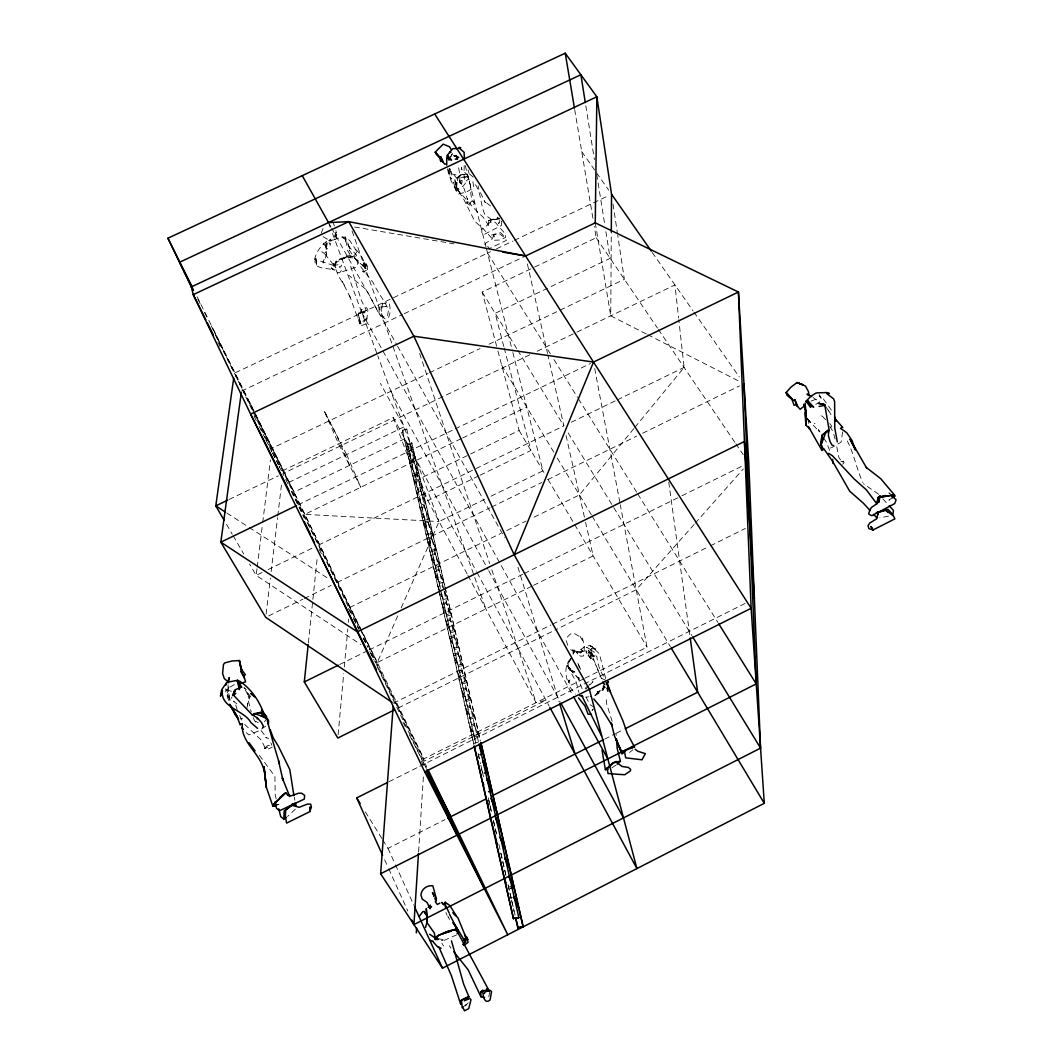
<?xml version="1.0" encoding="UTF-8"?>
<svg xmlns="http://www.w3.org/2000/svg" width="1064" height="1064" viewBox="0 0 1064 1064"><rect width="100%" height="100%" fill="white"/><g stroke="black" fill="none" stroke-linecap="round" stroke-linejoin="round"><path stroke-width="0.75" stroke-dasharray="5 3.75" d="M229.771 700.245L227.989 689.552L228.946 686.799L228.095 688.169L236.048 683.62M461.51 169.788L461.523 167.261L461.709 168.91L468.679 176.717L468.945 178.566L466.325 180.907M646.274 333.95L610.749 315.848L611.295 232.032M462.108 174.483L454.9 179.59L455.645 187.011L459.01 189.286L455.991 187.956L456.855 182.529L456.735 188.9L456.855 182.529L458.291 177.369L461.324 174.03L454.9 179.59L455.991 187.956L475.768 210.22L483.229 217.229L489.28 226.406L488.682 220.607L500.758 218.386L498.497 223.666L502.062 219.902M464.183 165.532L464.05 175.4L465.261 183.58L462.654 186.692L461.47 186.32L459.781 181.252M501.676 221.871L501.57 225.355L484.147 234.452L481.859 233.215L481.819 229.279L487.884 224.77L490.624 219.45L490.89 222.629L490.251 218.679L489.706 220.088L499.428 218.971L497.234 217.256L501.49 221.458M228.068 684.804L227.962 689.977L230.183 700.245L227.829 696.308L226.512 689.246L230.183 700.245M590.666 657.871L590.999 649.665L586.583 647.324L594.297 652.219L590.999 649.665L591.744 657.02L594.191 656.129L588.272 650.21L594.191 656.129L587.328 654.626L585.905 650.623L587.049 654.639L590.666 657.871L588.153 654.453L590.759 659.042L588.711 655.291L589.137 651.54L591.092 657.911L594.005 660.518L593.007 657.632L601.825 679.497M603.275 686.253L603.368 689.991L597.05 691.986L603.368 689.991L603.341 684.87M418.591 851.799L423.552 774.033M338.113 734.719L343.712 673.592M344.31 666.982L347.795 628.984M348.407 622.374L348.699 619.062M308.361 642.882L317.351 556.499M266.12 614.088L270.389 578.164M271.16 571.634L277.558 517.742M277.757 516.107L281.627 483.455M323.137 236.647L327.22 239.121L330.332 245.252L330.212 239.041L329.574 241.235L334.548 239.852L327.818 240.491L325.478 252.806L324.121 253.272L321.807 251.875L325.145 254.336L335.852 267.809L333.351 261.545L334.096 266.785M256.983 568.788L256.171 575.398L360.909 644.545M257.195 567.139L262.489 524.246M262.702 522.597L270.442 459.901M271.466 451.655L271.879 448.356L428.061 373.464M473.52 201.242L471.565 201.136L469.995 203.277L474.092 202.665L474.265 201.269L474.198 204.075L470.182 205.418L467.335 203.45L467.615 201.282L469.291 204.208M842.595 432.037L841.092 442.119L831.942 447.532L827.699 448.848M246.968 708.278L248.178 700.351L251.157 711.829M456.855 182.529L456.11 187.756M247.407 705.618L247.859 702.958M364.806 267.769L365.231 265.761L364.806 267.769L361.906 264.51L363.117 265.601L364.593 263.938M570.424 658.842C564.545 665.067 565.037 675.347 568.282 682.649L568.841 680.056L570.118 687.331L575.371 694.061M573.443 653.801L574.307 650.157L573.177 654.613L572.804 648.096L577.632 653.881L575.478 653.988L573.429 650.969L570.011 649.506M326.648 253.219L324.972 259.789L324.36 258.672L323.137 261.957L323.656 262.928L319.998 260.88L335.519 266.133L333.484 265.441L340.32 264.351L341.704 265.162L341.557 266.093L339.203 266.851L342.049 269.711L339.602 272.796L337.288 272.291L332.207 268.713L334.335 269.87C327.433 267.756 310.635 269.844 316.075 257.461L314.532 259.762C316.075 251.875 321.434 244.959 327.818 240.491L325.983 245.345M488.722 996.662L489.839 992.207M591.744 657.02L592.329 654.959L590.999 649.665M321.222 233.149L324.214 225.608M830.918 427.555L831.503 425.799L829.827 423.552M604.698 686.12L602.437 689.698L594.204 695.896L604.658 686.373M467.907 575.411L536.11 702.652L545.978 700.192L423.991 761.239L423.831 758.845L377.281 662.513L398.534 614.008M401.195 607.943L439.046 521.546L485.064 499.096M450.112 157.711L451.947 154.307M231.207 698.45L232.005 697M450.764 156.807L452.652 153.416M356.852 251.636L354.871 254.921L351.891 256.318M568.282 682.649L570.051 679.896M264.431 721.844L266.705 718.639M604.911 686.559L602.769 688.741M484.785 244.667L486.182 242.778L491.701 239.719L493.829 235.49L495.172 238.004L493.403 235.011L499.109 233.508L504.496 237.525L506.437 240.344L489.507 248.537L486.74 245.106M585.147 688.687L586.623 686.679M366.854 318.123L363.223 322.871L359.832 323.788L349.364 295.06L350.561 298.12L342.355 281.654L344.284 285.272L339.097 277.159L334.628 266.572L336.397 260.321L346.013 256.943L355.802 256.158L346.013 256.943L336.543 262.196L334.415 266.599L336.397 260.321L345.906 257.408L354.618 258.047L355.881 258.632L361.201 267.264L373.371 282.958C377.414 292.534 384.756 300.367 388.453 310.01L387.535 315.995L383.333 317.032L379.303 314.452L366.601 289.967L348.899 275.35M633.851 428.632L579.414 494.933L532 518.168M634.902 427.356L684.099 367.426L678.792 319.599M295.38 809.159L287.559 816.514M603.142 688.647L604.804 686.732M694.14 524.419L636.245 589.722L554.969 630.114M695.231 523.182L743.31 468.971M593.353 708.863L591.996 710.366L592.994 709.608M265.415 747.766L267.184 745.811L270.256 745.332L265.415 748.511L264.311 748.085L266.745 749.694L272.251 747.167M842.661 464.237L844.071 462.707L843.499 461.098L842.635 462.468L841.531 461.483L838.791 457.267L836.331 444.459M585.985 689.166L589.004 685.947M590.001 684.87L593.02 681.652L588.831 685.189M462.268 1007.834L467.907 1002.793M616.162 765.029L610.47 768.647M366.854 318.123L359.832 323.788L358.528 313.202L366.349 310.449L361.374 300.42L350.162 264.51M629.529 752.474L632.894 749.814M892.47 497.646L888.932 500.12L891.286 498.471M265.694 726.167L259.018 730.808L248.816 734.931L246.223 732.644M599.311 692.877L594.271 696.228L590.094 696.681M366.468 270.176L363.196 271.918L362.079 270.761L364.26 268.367L364.699 266.2L366.309 269.072L354.778 258.1L349.258 250.16L349.857 254.336L346.119 247.939M815.769 404.373L819.639 402.112L820.863 398.574L819.147 394.837L821.913 398.534L819.227 395.648L822.991 398.415L832.354 411.489M605.536 687.424L603.74 688.368L603.128 686.24M382.774 839.948L387.988 848.354L444.938 819.652M604.605 739.134L614.939 733.921M616.415 733.176L623.81 729.439M583.431 678.978L423.831 758.845L376.417 664.481M584.907 678.234L647.032 647.151L620.299 504.748M388.972 781.734L418.325 767.051M419.788 766.319L745.518 603.235M398.282 707.972L553.493 630.846M393.414 703.198L550.952 624.98M552.429 624.249L708.863 546.563M710.326 545.845L745.412 528.422M339.669 664.508L367.665 650.702M522.743 574.241L369.128 649.971L375.685 663.032M524.233 573.509L680.428 496.502M681.918 495.771L742.818 465.739M291.549 491.142L377.281 662.513L532.053 586.078M533.543 585.333L593.153 555.9L585.559 522.198M268.7 615.896L302.894 599.192M304.37 598.473L331.13 585.399M337.075 582.5L490.025 507.781M491.515 507.049L541.815 482.484M547.734 479.585L636.698 436.134M642.656 433.221L739.507 385.913M349.763 607.504L500.878 533.423M506.81 530.524L526.068 521.081M478.64 475.927L427.834 500.639L404.746 438.74L294.063 492.14L255.679 415.12M480.13 475.196L530.923 450.484L504.216 348.061M490.996 496.196L542.946 470.847L512.848 352.556M467.136 573.948L416.822 480.077L519.112 430.468L497.061 347.822M262.103 572.512L256.171 575.398L249.575 564.04M268.048 569.612L314.08 547.242M318.535 545.087L563.854 425.853L547.907 355.017M571.288 422.248L615.817 400.609M617.293 399.891L684.099 367.426M298.08 504.841L453.676 429.643M455.166 428.925L590.533 363.502M461.124 438.714L304.796 514.364L234.399 373.211L490.531 251.663M462.614 437.996L526.693 406.98M197.093 296.763L283.529 470.315L393.281 417.514L476.326 571.262M229.186 499.455L278.329 475.808M529.752 354.817L282.798 473.653L284.979 478.029M537.174 351.253L575.478 332.819M576.941 332.114L674.948 284.953L678.606 317.95M288.849 482.391L404.041 426.89L380.433 383.373M429.55 372.746L480.117 348.5M489.041 344.217L624.369 279.313L617.705 235.144M496.635 346.226L482.192 292.055L533.184 267.756M534.687 267.051L596.186 237.738L594.271 226.366M496.502 248.83L512.941 241.036M514.431 240.318L608.555 195.656M241.501 391.113L402.631 314.465M404.134 313.747L524.087 256.69M456.669 934.844L442.996 940.909M810.994 401.115L816.5 399.08L814.678 399.053L816.421 399.851L811.646 396.553M475.488 184.684C481.5 193.608 480.356 205.006 484.931 214.649L495.545 222.629L505.294 233.907L505.493 237.591L499.269 240.065L493.603 240.265L483.947 229.518L474.717 221.206L464.117 199.992L458.717 191.36L460.646 193.794M341.504 259.456L346.837 257.249L350.748 257.648M488.682 220.607L494.002 218.825L488.682 220.607L500.758 218.399M239.959 719.078L242.752 718.134M888.533 516.133L879.822 517.796M342.528 271.666L356.786 266.918L358.116 260.973L356.493 255.121L348.846 246.502L347.183 243.23L350.349 249.96L346.305 238.921L342.049 237.059L334.375 239.493L337.434 239.333L335.453 236.846L336.53 235.104L335.346 232.032L335.306 236.354L336.769 235.091L335.838 230.595M275.948 805.342L279.007 804.424L276.188 804.517M491.448 235.117L500.333 232.484L505.493 237.591M402.325 430.242L406.741 429.031L407.086 429.962L402.671 431.159L402.325 430.242L438.408 588.884M440.39 588.512L407.419 443.994L411.781 442.81L444.805 585.865M407.419 443.994L407.751 444.898L412.114 443.715M414.814 457.547L410.092 444.805L406.022 445.922L410.784 458.637L414.814 457.547L415.093 458.77L411.063 459.874L406.302 447.159L410.372 446.042L415.093 458.77M413.51 459.728L409.414 460.832L414.455 474.704L418.498 473.6L413.51 459.728L418.498 473.6M409.707 462.095L413.79 460.978M414.175 473.453L418.219 472.363M416.968 474.81L412.845 475.927L417.593 488.443L421.65 487.339L421.942 488.602L417.873 489.706L413.138 477.191L417.261 476.074L416.968 474.81L421.942 488.602M425.135 502.501L420.466 490.078L416.33 491.196L421.051 503.604L425.135 502.501L425.427 503.764L421.344 504.868L416.609 492.472L420.759 491.355L425.427 503.764M428.659 517.822L424.004 505.52L419.841 506.637L424.549 518.939L428.659 517.822L428.952 519.112L424.842 520.216L420.134 507.94L424.297 506.81L428.952 519.112M423.552 522.225L427.741 521.094L432.383 533.277L428.247 534.394L423.552 522.225L423.844 523.528L428.539 535.697L432.676 534.58L427.741 521.094M423.844 523.528L428.034 522.397M431.505 538.264L427.289 539.395L431.957 551.445L436.134 550.327L431.199 536.934L436.134 550.327M435.828 549.011L431.638 550.141L426.983 538.078L431.585 536.828L431.252 535.963M439.472 564.878L434.857 552.934L430.627 554.065L435.282 565.995L439.472 564.878L439.778 566.208L435.588 567.325L430.933 555.408L435.176 554.264L439.778 566.208M443.156 580.917L438.567 569.107L434.312 570.251L438.953 582.061L443.156 580.917L443.475 582.274L439.259 583.404L434.617 571.607L438.887 570.464L443.475 582.274M444.034 589.868L442.318 585.479L438.036 586.636L442.651 598.301L446.893 597.17L447.199 598.527L442.97 599.67L440.656 593.832M450.671 613.596L446.122 602.051L441.799 603.208L446.401 614.739L450.671 613.596L450.99 614.979L446.72 616.123L442.119 604.605L446.441 603.448L450.99 614.979M454.488 630.234L449.966 618.822L445.617 619.993L450.205 631.378L454.488 630.234L454.807 631.63L450.524 632.774L445.936 621.389L450.285 620.232L454.807 631.63M449.646 636.924L454.022 635.753L458.531 647.018L454.208 648.176L449.646 636.924L449.979 638.347L454.528 649.585L458.85 648.428L454.022 635.753M449.979 638.347L454.341 637.176M458.185 652.87L453.397 654.161L457.932 665.253L462.641 664.003M458.118 654.427L453.716 655.597L458.265 666.689L462.601 665.532L457.786 652.977L462.601 665.532M466.232 681.346L461.776 670.373L457.347 671.557L461.869 682.503L466.232 681.346L466.564 682.782L462.202 683.952L457.68 673.02L462.108 671.836L466.564 682.782M470.248 698.795L465.806 687.982L461.364 689.179L465.859 699.966L470.248 698.795L470.581 700.258L466.192 701.429L461.696 690.656L466.152 689.459L470.581 700.258M474.305 716.458L469.889 705.818L465.42 707.015L469.889 717.641L474.305 716.458L474.65 717.947L470.222 719.118L465.753 708.504L470.235 707.321L474.65 717.947M478.414 734.346L474.025 723.879L469.517 725.076L473.972 735.53L478.414 734.346L478.76 735.849L474.318 737.033L469.862 726.592L474.371 725.382L478.76 735.849M473.68 743.364L478.215 742.153M508.552 887.083L513.234 885.846M509.137 898.388L512.329 897.551M346.106 256.185L351.572 255.28M585.918 697.146L588.698 696.84M255.599 721.259L258.339 722.722M461.949 174.483L470.275 173.937M840.879 461.577L843.14 461.497M468.679 176.717L460.499 177.422L468.679 176.717L466.963 176.252C473.467 183.859 467.854 195.35 474.092 202.665M346.718 245.292L345.733 240.411L342.049 237.059L345.521 237.073L349.71 240.544L355.988 250.093L354.126 248.431C359.991 252.261 363.423 259.151 365.537 265.574L363.954 262.21L366.854 265.096L367.745 270.163L365.271 271.998L363.196 271.918M440.27 939.073L442.93 939.499L442.797 940.456L440.456 940.882L443.568 945.976M354.565 227.004L439.259 241.355M440.895 241.634L453.929 243.829M455.951 174.962L451.788 173.937L449.7 168.458L451.282 175.387L450.817 171.37L459.714 181.612L459.901 174.935L458.158 165.159M807.283 419.003L808.946 421.796L814.997 423.565M231.407 691.268L227.576 690.124L226.22 687.637M268.633 738.602L265.681 737.419L266.825 737.911L259.496 728.494M594.311 707.334L590.001 704.701L584.522 694.207M605.682 678.566L599.431 653.908L594.297 648.814L591.345 648.801L595.84 648.774L595.029 647.856L590.068 645.609L585.346 646.34L576.874 652.179L581.037 651.979L576.688 651.687L584.069 652.458L582.873 650.636L578.47 654.706L580.545 656.182L583.285 656.089L584.389 653.815L584.03 644.305L582.474 638.254L573.749 633.173L570.211 634.117L567.378 637.097L566.101 640.395L568.708 647.963M601.426 678.247L605.629 680.282M647.75 334.708L739.533 381.457M361.547 325.531L366.322 323.855L367.878 310.143L366.681 307.656L361.587 309.704L359.951 313.947L365.005 312.643L362.837 311.725L365.418 310.901L358.754 313.68L360.098 322.472L359.206 319.346L361.547 325.531L359.672 319.905M226.925 513.087L247.832 526.574M249.215 527.478L328.63 578.723M245.146 688.475L243.962 687.703L246.329 689.685M594.191 656.129L587.408 651.62L596.744 656.288C598.048 664.308 599.764 673.273 606.334 678.726M878.625 494.201L863.436 483.761M473.347 177.183L468.253 173.02M342.049 237.059L346.438 240.318L345.733 240.411L345.521 237.073L345.787 242.206M892.443 495.531L888.879 492.805L889.491 493.802M490.531 205.937L483.841 200.684L485.45 202.812L479 189.711L478.095 185.828M236.846 703.876L233.575 701.243L235.011 702.639L237.139 709.648M570.011 668.791L566.846 665.652L572.379 656.368L566.846 665.652L574.773 672.142L568.562 667.886L567.95 663.431L569.267 668.365L568.562 667.886L576.302 682.29L578.909 692.371M825.624 419.708L820.597 414.375L821.222 416.13M806.459 417.593L810.954 422.461M882.867 498.843L887.11 503.498M244.627 724.358L261.332 740.132L265.415 748.511M447.412 168.83L449.274 176.358L451.615 179.005L449.42 176.185L450.458 179.39L456.389 191.188L458.823 193.941L466.817 191.866L473.746 187.65L472.429 178.233M807.416 418.684L819.134 431.705L818.482 429.617L820.65 433.008M362.279 265.002L363.223 266.106M326.103 246.821L323.456 243.736L327.18 249.003L326.103 246.821L326.435 254.841L325.85 241.595L326.156 247.194M467.083 202.692L467.828 203.636M259.417 755.347L274.911 776.441L275.19 794.901L276.374 799.556M581.742 151.593L594.643 170.067M596.492 172.701L608.714 190.203M652.232 252.461L692.917 310.661M693.861 312.018L739.254 376.962M596.186 237.738L657.446 328.111M658.363 329.468L734.905 442.371M735.836 443.741L743.217 454.634M823.669 438.075L826.422 442.159L830.452 452.705M826.09 407.033L830.931 414.401L828.071 409.76M364.367 264.098L363.702 263.074L364.925 265.335M449.38 945.71L450.95 948.21M455.645 187.011L459.568 193.236M487.538 253.086L550.46 353.966M553.945 359.566L577.539 397.404M578.417 398.801L636.897 492.579M637.775 493.975L717.934 622.493M365.391 811.912L381.909 838.552M482.192 292.055L516.904 348.939M517.756 350.335L563.854 425.853M568.149 432.888L691.879 635.594M829.854 426.425L832.407 430.667M501.743 365.338L553.905 452.373M557.31 458.052L591.291 514.737M592.143 516.146L670.373 646.659M519.112 430.468L544.622 473.68M547.973 479.359L647.032 647.151M253.086 717.562L256.251 723.813M226.499 524.339L232.271 534.261M233.096 535.684L243.802 554.118M459.369 180.135L464.237 188.913L467.442 199.593L467.601 198.117L466.524 203.304M580.04 636.206L583.777 642.736M328.51 222.589L330.917 226.898M331.715 228.334L396.792 344.776M397.603 346.226L504.456 537.373M361.84 312.736L572.738 695.258M447.731 916.011L448.622 917.634M390.874 391.286L487.937 569.293M488.735 570.743L560.09 701.615M477.111 572.711L549.117 706.017M346.625 454.554L360.776 487.272L338.565 443.834L324.4 411.316L335.213 432.263L349.564 465.367M324.4 411.316L347.024 455.472M582.088 688.701L577.991 677.449L579.641 678.14L579.002 675.946M402.937 722.057L406.608 729.306M409.534 735.104L426.411 768.487M348.261 608.435L350.495 612.891M353.487 618.822L358.701 629.21M363.17 638.107L367.639 647.005M254.043 416.17L256.251 420.586M259.204 426.491L265.096 438.275M265.84 439.751L271.732 451.548M272.477 453.025L278.369 464.808M279.114 466.285L281.322 470.714L279.233 466.271M285.711 479.492L287.905 483.854M197.904 299.183L201.575 306.565M204.527 312.47L208.198 319.865M211.151 325.77L222.921 349.391L211.67 326.05M223.653 350.854L254.948 413.657M215.42 335.173L233.668 371.748L223.64 350.881M377.281 662.513L304.796 514.364L439.046 521.546L377.787 355.855M283.529 470.315L359.752 628.186M360.47 629.662L426.81 767.077M249.88 402.764L253.964 411.223M254.642 412.646L359.153 629.289M363.436 638.161L367.705 647.018M369.846 651.461L374.142 660.345M377.72 667.766L426.345 768.567M234.399 373.211L272.118 451.495M272.836 452.971L278.529 464.795M291.363 491.422L304.198 518.075M319.187 549.17L322.751 556.565M421.278 761.026L423.419 765.481M217.854 341.983L220.009 346.452M239.719 715.593L242.645 721.711M387.988 848.354L394.811 863.343M395.489 864.833L413.883 905.278M384.636 859.739L388.041 867.28M388.732 868.796L407.805 911.023M807.603 418.764L808.946 421.796L808.441 423.778L807.483 420.586M448.729 917.86L449.46 919.535M580.691 669.442L577.579 662.274L579.986 669.442M481.207 769.059L482.458 771.945M599.511 673.951L595.082 663.484M333.338 223.24L334.468 225.98M445.922 912.54L446.973 915.106M440.084 592.382L438.341 588.006L442.637 586.849L442.318 585.479M444.606 591.318L446.893 597.17M444.353 591.238L447.199 598.527M847.263 440.922C854.139 454.062 856.48 468.905 862.851 482.418M393.281 417.514L416.822 480.077M329.082 224.145L330.226 227.257M332.527 233.468L377.215 354.325M270.934 742.858L271.825 745.319M352.064 231.021L485.849 608.887M419.615 353.434L489.719 563.574M491.781 569.745L536.11 702.652M228.574 700.405L225.807 691.906L225.741 688.754M456.389 191.188L453.543 182.29L454.927 187.251M612.119 721.326L606.453 703.224L606.227 699.021M517.982 567.285L559.159 701.987M468 169.881L469.038 173.312M835.107 439.033L833.019 431.798M615.857 733.335L616.216 735.437M503.804 346.478L495.159 313.295L610.138 258.339L605.762 230.861M465.274 165.598L485.916 246.715M486.328 248.311L512.436 350.947M445.178 587.488L480.476 740.956M411.781 442.81L444.446 584.894M444.819 586.503L480.369 741.089M406.741 429.031L443.781 590.015M444.14 591.637L478.627 742.632M410.092 444.805L410.372 446.042M420.466 490.078L420.759 491.355M424.004 505.52L424.297 506.81M434.857 552.934L435.176 554.264M438.567 569.107L438.887 570.464M446.122 602.051L446.441 603.448M449.966 618.822L450.285 620.232M461.776 670.373L462.108 671.836M465.806 687.982L466.152 689.459M469.889 705.818L470.235 707.321M474.025 723.879L474.371 725.382M407.751 444.898L440.257 587.341M441.733 593.805L475.714 742.712M478.308 754.044L480.516 763.753M480.888 765.375L482.005 770.23M482.364 771.852L483.482 776.707M488.27 797.707L489.746 804.145M490.105 805.754L491.209 810.582M493.417 820.238L496.356 833.125M498.923 844.39L505.905 874.967M508.1 884.623L515.082 915.2M440.749 590.108L475.861 743.989M478.069 753.631L479.532 760.055M488.695 800.234L489.799 805.076M490.172 806.685L491.275 811.513M493.483 821.182L496.423 834.056M500.825 853.394L505.972 875.938M508.18 885.607L509.643 892.044M510.015 893.654L511.119 898.481M511.478 900.104L514.058 911.369M402.671 431.159L439.379 592.568M439.725 594.084L474.039 744.893M438.767 590.507L473.746 744.308M527.385 263.952L547.534 353.408M566.035 435.495L585.2 520.602M294.223 797.149L294.848 800.248M594.723 368.53L619.98 503.112M574.706 109.659L593.18 219.862M595.268 222.842L610.749 315.848M585.825 105.775L594.404 159.64M596.744 174.323L604.738 224.411M613.024 204.062L617.466 233.508M668.777 482.218L689.977 636.299M378.877 306.964L379.303 314.452M448.888 168.844L449.274 176.358L448.928 168.564M469.53 181.106L469.477 183.753L469.53 181.106M382.508 303.852L381.63 308.015L386.604 306.512L379.728 306.991L381.112 306.658C381.085 325.025 393.082 321.9 389.371 303.652L388.333 302.269L382.508 303.852M462.082 180.92L461.869 183.208L459.621 182.689L459.435 179.776L462.082 180.92M358.528 313.202L357.943 318.429L358.528 313.202M361.294 311.459L361.135 312.643L361.587 309.704L361.294 311.459M249.734 697.133L249.295 699.048L246.795 692.996L249.734 697.133L251.809 697.904L245.132 689.884L249.734 697.133M336.237 232.018L334.428 236.753L336.237 232.018M468.133 1002.82L465.42 1005.919L468.133 1002.82M582.234 651.115L581.636 649.718L582.234 651.115M333.604 269.631L331.343 267.849L333.604 269.631M593.167 647.79L590.068 645.609L595.601 649.692L593.167 647.79M579.162 679.218L568.562 667.886L579.162 679.218M357.225 261.518L354.618 258.047L357.225 261.518M366.774 265.122L365.79 263.579L367.279 266.665L366.774 265.122M316.447 265.056L316.075 257.461L316.447 265.056"/><path stroke-width="1.5" d="M611.295 232.032L611.547 194.233L596.851 96.784L565.237 53.2L167.913 238.203L192.784 289.873M228.401 681.279L228.414 682.809M502.793 252.115L525.589 255.972L595.268 222.842L596.851 96.784L191.347 286.894L193.236 294.648L250.625 414.109L376.483 669.708M482.83 991.302C482.91 995.345 484.253 1004.802 490.025 1000.08L491.541 991.528L489.945 990.238L484.905 992.047L484.399 993.603M805.182 403.03L805.98 425.148L810.116 429.377M446.747 158.057L446.734 165.12M278.755 808.866L280.723 816.62L283.822 819.134L284.194 810.835L293.159 804.118M435.149 899.705L435.256 897.431L436.466 900.782L435.296 901.634L437.291 904.453L439.898 903.136M268.367 724.305L268.567 720.474L261.611 710.26L266.652 716.71M228.481 680.335L229.172 677.608L228.627 681.133L226.18 680.255L224.265 678.526L222.589 673.406L223.48 664.508L224.664 662.925L231.872 661.01L239.387 660.531L241.315 670.293L239.387 660.531L241.834 670.453L241.448 669.269L245.332 674.709L243.842 675.946L245.585 681.851L240.89 683.288M595.268 222.842L738.429 292.028L748.763 462.813L760.561 748.125L413.936 924.603L418.484 853.461M828.43 434.245L829.082 429.696L824.826 405.304L823.509 403.735M289.169 490.823L250.625 414.109L413.883 336.211L593.513 362.066L738.429 292.028L751.131 608.289L764.284 803.32L442.491 968.174L380.633 873.757L393.161 706.509M393.853 710.18L337.807 738.03L304.304 681.931L308.201 644.518M416.609 927.941L416.303 932.889M879.316 499.043L878.917 502.221L880.114 495.664L877.441 503.365L871.642 507.289L869.926 509.656L868.636 513.872L870.299 515.043L871.908 515.694L894.718 503.578L896.088 499.841L891.605 495.638M878.372 512.516L876.603 518.833L869.7 523.102L868.011 525.683L868.889 528.648L873.092 529.938L894.891 518.86L893.534 516.013L885.354 509.949L887.642 511.944M241.275 392.749L220.82 542.174L265.721 617.346L392.031 702.28M429.976 908.044L430.375 905.092L429.75 907.233L431.532 906.741L428.18 907.432M233.708 378.119L215.779 505.905L224.025 520.083M438.887 946.987L451.469 975.834L460.685 1004.256L461.404 1000.2L468.905 996.795L463.638 984.08L451.482 940.909M460.685 1004.256L461.404 1000.2L468.918 996.795M832.58 459.382L832.979 463.478M465.46 942.119L464.303 940.563L465.46 942.119L465.513 939.339M894.824 495.997L892.47 497.646L894.824 495.997L894.345 494.866L878.053 497.54L885.581 495.545L878.066 497.54L876.736 503.684L866.402 489.919L854.139 478.96L832.367 455.698L828.577 453.357M427.236 921.091L425.6 927.449M225.887 685.136L226.858 682.303L237.791 680.295L241.608 687.105L235.782 689.485M242.326 723.52C240.517 741.635 258.446 751.982 263.38 768.115L264.178 769.325L263.978 766.559L266.346 787.267L272.889 806.259L275.948 805.342L272.889 806.259L273.368 804.61L285.697 792.826L289.714 796.497L282.306 777.877L283.011 780.298L278.529 760.906L279.42 763.473C274.964 749.069 270.948 734.838 267.264 720.408M234.107 691.587L233.428 693.914L234.147 695.856L251.835 714.476L257.461 718.001L261.465 722.523L263.42 726.26L262.622 727.656M272.889 806.259L273.368 804.61L285.697 792.826M827.872 430.122L821.94 435.389L821.142 444.765L825.89 432.13M257.182 718.932L257.461 718.001M878.691 498.045L877.468 502.075L879.21 496.715M823.031 438.208L820.929 443.675L821.94 435.389L828.803 430.787M806.086 410.518L805.009 413.151L805.98 425.148L805.953 411.356L803.653 404.333L804.53 405.836L800.155 409.308L796.045 404.772L794.063 405.251L791.935 399.173L786.176 392.536L791.031 387.043L797.029 382.548L805.501 386.072L808.547 391.818L808.879 395.648M549.902 707.467L636.924 868.57L589.389 689.339L514.151 554.73L593.513 362.066M457.214 933.66L458.305 931.279L457.108 928.18L452.985 922.594L458.305 931.279L449.553 914.335M232.55 695.59L235.237 689.884L234.758 691.826L234.439 690.416M435.602 939.419L437.903 935.695L447.146 931.612L456.429 929.098L447.146 931.612L437.903 935.695L435.522 937.903L435.841 939.618M241.009 723.866L240.238 724.97L236.979 716.511L231.3 706.602L234.931 714.396L238.203 718.812L234.891 712.561M606.666 684.099L608.422 681.638L606.533 684.006M419.123 916.49L422.98 911.502M226.858 682.303L221.618 689.804L220.461 696.202L222.429 690.509C220.088 707.906 243.988 709.888 250.905 722.576L257.568 728.388M482.857 990.079L480.888 991.834L480.941 996.755L468.094 969.716L453.783 951.748M447.306 155.291L451.562 160.105L449.513 159.068L447.306 155.291L452.798 148.654L456.376 148.561M806.033 401.208L813.681 407.206L807.43 400.45L810.821 405.743L810.622 407.379L806.033 401.208L811.061 396.141L816.274 392.922L826.701 392.563L829.441 393.467L826.755 393.6L833.511 398.787L834.628 401.434L834.748 427.808L837.288 441.853M462.72 944.513L464.888 942.358L465.247 939.898L463.332 939.126M233.907 695.138L235.796 693.289M892.177 496.968L894.345 494.866L880.713 478.654L866.296 467.508M606.719 769.192L613.542 762.795L619.048 761.704L615.471 761.558L622.094 766.479L628.305 767.41L630.673 769.445L630.38 770.948L624.741 774.725L618.423 774.339L608.023 773.528L607.132 767.663M602.038 750.16L605.376 769.698L613.183 762.582L620.418 761.292L617.187 748.378L616.455 738.669M435.522 937.903L437.796 935.868M593.739 698.942L601.187 707.826L612.345 725.981L611.268 722.961L614.553 736.208L621.748 751.836L625.991 750.187L621.988 753.738L615.79 738.616L621.988 753.751L625.991 750.187L634.503 746.915L627.281 733.508L622.972 720.9L606.214 682.596M617.226 764.098L620.418 761.292M279.699 797.641L285.697 792.826M283.822 819.134L286.309 817.391M380.633 873.757L756.225 683.913L743.975 383.718M447.851 818.176L486.288 798.798M492.206 795.806L603.128 739.879M625.286 728.694L697.678 692.199L690.204 637.948M462.827 999.508L467.961 996.915M428.22 770.004L507.767 934.737L424.722 771.866L751.131 608.289L434.697 113.981M382.588 855.217L356.693 797.907L387.509 782.479M304.304 681.931L338.192 665.226M296.577 505.573L220.82 542.174L357.344 631.843L744.428 441.507L754.389 598.779M227.696 500.173L215.779 505.905L225.541 512.196M464.423 1000.838L469.676 998.365L471.006 999.668L468.719 1008.672L464.436 1010.8L462.587 1006.624M621.748 751.836L625.991 750.187M480.888 991.834L487.804 989.414L486.847 988.629L488.323 990.77M252.235 715.221L260.547 712.414L266.705 718.639L260.547 712.414L253.392 713.838M455.206 159.201L457.706 158.39M876.177 512.702L887.948 509.31L892.882 514.697L893.467 510.467L889.238 505.812M876.736 512.782L886.352 510.122M479.944 754.775L482.923 753.977L479.465 745.106M484.32 773.089L487.325 772.291L482.644 760.627L486.966 770.748M482.258 780.617L481.846 779.925M488.482 791.696L491.502 790.898L487.179 779.314M486.847 779.407L491.448 789.262M510.494 888.334L513.619 887.509L509.097 876.909L513.619 887.509M513.34 918.378L518.886 917.62L513.34 918.378L474.118 745.931M517.729 927.476L523.195 926.717L518.022 928.074L515.521 917.82M456.828 148.721L460.858 147.736L459.262 147.377M291.762 804.291L293.877 803.799L285.684 810.103L285.232 817.724L284.633 812.869L286.615 823.097L309.97 811.593L309.903 807.031L309.837 811.22L311.38 807.376L310.741 804.198L307.443 804.065L299.237 807.31L292.041 805.288M446.361 163.803L444.712 164.122L442.132 161.036L440.762 161.515L439.366 157.007L435.229 152.099L443.209 144.172L449.487 146.739L451.349 149.785M819.041 406.448L824.786 405.411M878.066 497.54L894.332 494.866M605.376 769.698L607.983 769.392M439.046 938.953L434.83 939.193L437.849 939.552M273.368 804.61L276.188 804.517M841.398 427.529L842.821 427.529L835.28 418.963L835.945 421.184M591.318 714.37L588.113 714.223L584.868 705.751L578.51 697.891M287.44 795.034L291.23 795.766L298.386 793.265L301.604 793.212L304.676 795.367L304.291 799.117L279.646 810.675L276.48 808.387L275.257 801.551M525.589 255.972L348.753 221.658L328.51 222.589L302.269 175.64M441.081 948.303L437.849 947.053L433.593 942.465M450.95 152.445L449.553 152.112L450.045 152.564M579.641 695.59L582.779 696.361M480.941 996.755L484.639 997.66M833.312 445.537L832.008 445.204L830.066 441.613L828.351 435.402M825.332 405.105L818.256 403.269L823.736 404.227M463.651 945.391L468.027 942.465L467.176 937.623L464.609 935.003L465.686 936.786L457.919 917.833L453.57 913.404M458.73 157.352L453.969 155.623L456.496 156.408M256.397 714.33L265.854 717.362M241.608 687.105L239.812 686.413L237.206 680.508L239.333 689.618L239.812 686.413L237.791 680.295M429.63 940.031L433.128 941.613M260.84 715.74L266.705 718.639M432.702 941.281L433.527 941.72M436.147 938.674L429.696 934.245M456.323 155.57L457.414 159.467M811.646 396.553L807.004 394.026L808.015 395.077M452.812 912.699L456.097 915.639L449.952 905.597L445.178 902.245L445.577 907.632M840.44 428.3L846.718 432.676L851.998 440.469L855.35 449.912L849.99 439.099L866.881 468.453M635.142 749.269L637.908 751.29L645.329 753.644L642.031 759.789L625.685 757.847L624.422 750.998M459.316 148.175L464.09 152.245L464.409 158.416M239.373 680.96C250.638 688.448 258.698 699.913 263.393 712.454M465.766 997.872L467.681 999.429M455.086 929.736L457.44 931.825L456.669 930.441L489.347 991.183M255.067 750.891L249.043 742.672M870.166 510.6L863.423 503.259L849.657 491.156L832.341 460.925L823.576 448.423M873.531 514.284L876.909 517.955M241.661 727.523L243.27 729.319M443.635 904.453L441.813 902.392L443.715 904.733M426.863 915.306L427.01 922.581L434.351 933.062L435.123 938.448M822.033 450.604L808.387 426.478M611.547 194.233L651.288 251.104M602.769 681.957L604.724 684.764M427.01 922.581L426.757 915.24L424.044 911.343L427.05 916.144M458.012 929.843L465.274 941.879L465.859 940.097L464.995 938.288M718.799 623.89L756.225 683.913M356.693 797.907L360.177 803.506M430.135 908.762L427.063 902.445L422.222 899.08L420.985 895.156C421.131 889.251 427.209 884.822 432.849 885.873L436.44 899.014M692.731 637.004L760.561 748.125M229.957 704.647L236.979 716.511M671.224 648.082L764.284 803.32M821.062 444.34L820.53 443.422L823.217 449.859L821.142 444.765M573.536 696.694L607.837 758.925M560.874 703.078L623.491 817.91M229.771 704.262L232.338 709.249M427.143 769.95L450.777 816.7M205.857 319.878L193.236 294.648L348.753 221.658L413.883 336.211L514.151 554.73M207.347 322.844L213.279 334.721M167.913 238.203L191.986 286.522M193.488 290.326L179.497 262.276L580.878 74.759L585.293 102.516M191.347 286.894L192.81 289.82M427.05 770.043L484.32 888.759M426.278 771.413L457.001 835.16M304.437 521.905L310.156 533.796M311.592 536.761L314.452 542.707M322.312 559.052L424.722 771.866M504.722 879.835L506.132 882.801M518.022 905.863L513.925 897.138L518.407 907.539M446.375 906.954L449.221 913.058M601.546 735.916L581.649 695.311M608.156 685.562L610.55 692.478M496.516 841.052L491.236 820.504M497.5 844.018L495.664 840.028L513.633 918.99M505.107 858.209L509.058 867.692L504.895 858.555M414.561 906.767L442.491 968.174M270.163 729.585L273.222 737.804L278.462 746.383L289.82 769.591L293.903 795.606M411.901 920.081L413.936 924.603M486.847 801.232L488.083 804.012M496.489 820.637L500.133 828.816L495.518 817.657L495.891 819.28M482.604 782.186L483.854 785.019M479.199 745.159L482.923 753.977M294.435 803.16L295.406 805.501M607.517 688.78L607.198 687.956L607.877 691.294M607.345 683.301L608.342 685.974M559.637 703.57L575.052 754.03M834.748 416.968L835.546 419.775M877.654 511.771L878.345 514.284M523.195 926.717L480.848 742.566L522.916 926.119M491.142 789.342L491.502 790.898M479.106 744.108L518.886 917.62M515.814 918.418L518.022 928.074M478.069 761.837L478.428 763.393M474.384 746.449L490.863 818.894M295.473 803.333L296.098 806.419M565.237 53.2L574.44 108.049M805.355 406.382L806.02 417.061L805.953 411.356M461.404 1000.2L462.268 1007.834M445.178 902.245L445.617 907.073M426.917 916.264L426.278 908.576L426.757 915.24M433.753 895.489L433.726 896.354L434.019 895.024L432.436 892.563L433.753 895.489M447.944 931.904L442.704 933.726L451.562 930.92L447.944 931.904M449.513 159.068L449.075 160.132L447.026 156.395L449.513 159.068M634.503 746.915L631.604 747.633L634.503 746.915M798.213 382.934L797.029 382.548L802.841 384.729L798.213 382.934M793.026 400.184L786.176 392.536L786.948 395.236L793.026 400.184M254.655 696.667L251.091 693.675L254.655 696.667M440.044 157.632L436.559 154.679L435.229 152.099L440.044 157.632M873.092 529.938L870.964 526.56L873.092 529.938M243.802 676.199L240.93 671.331L244.334 677.954L243.802 676.199M443.063 162.06L440.696 156.767L443.063 162.06M467.655 939.539L466.258 937.012L467.655 939.539M797.468 406.248L794.715 399.572L797.468 406.248M504.19 846.505L499.987 837.155L504.562 848.128L504.19 846.505M495.385 808.174L491.116 798.412L495.744 809.757L495.385 808.174M266.346 787.267L264.045 767.61L266.346 787.267"/></g></svg>
